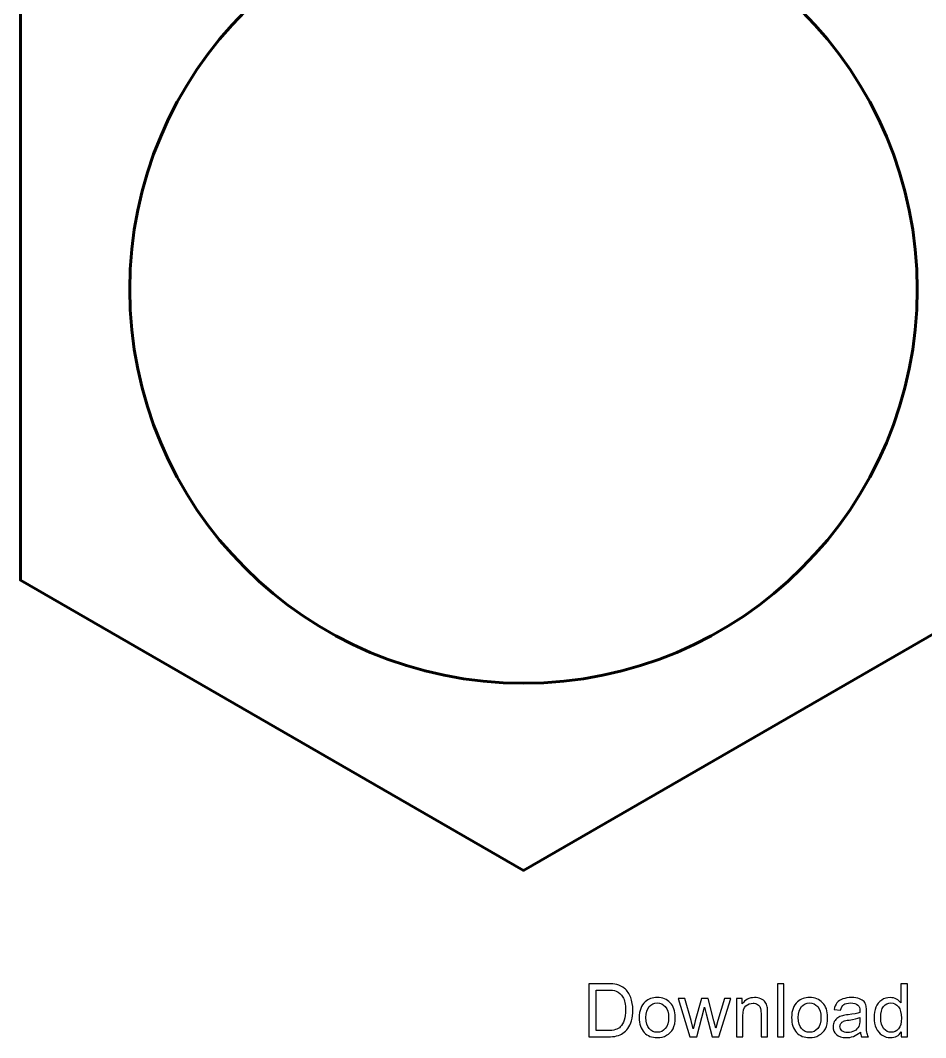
# Model space of a CAD drawing. Header units: millimetres. Extents: x -149 to 196, y -189 to 188.
# Drawn here: x -149.2 to -45.7, y -189.1 to -72.8 of the extents above; entities that cross this region are included whole.
import ezdxf

# ---------------------------------------------------------------- set-up
doc = ezdxf.new("R2010")
doc.units = ezdxf.units.MM
doc.header["$MEASUREMENT"] = 0
doc.layers.add('Layer 1', color=7, linetype='Continuous')

msp = doc.modelspace()

# ---------------------------------------------------------------- linework, layer by layer
at = {"layer": 'Layer 1', "color": 150, "lineweight": 60}
for points, knots in [([(-34.1938, -70.4174), (-34.1938, -70.4174), (-91.6938, -37.2197), (-91.6938, -37.2197), (-91.6938, -37.2197), (-91.6938, -37.2197), (-149.1938, -70.4174), (-149.1938, -70.4174), (-149.1938, -70.4174), (-149.1938, -70.4174), (-149.1938, -136.8127), (-149.1938, -136.8127), (-149.1938, -136.8127), (-149.1938, -136.8127), (-91.6938, -170.0103), (-91.6938, -170.0103), (-91.6938, -170.0103), (-91.6938, -170.0103), (-34.1938, -136.8127), (-34.1938, -136.8127)], [0, 0, 0, 0, 0.16666667, 0.16666667, 0.16666667, 0.16666667, 0.33333333, 0.33333333, 0.33333333, 0.33333333, 0.5, 0.5, 0.5, 0.5, 0.66666667, 0.66666667, 0.66666667, 0.66666667, 1, 1, 1, 1]), ([(-46.6938, -103.615), (-46.6938, -78.7622), (-66.8409, -58.615), (-91.6937, -58.615), (-91.6937, -58.615), (-116.5465, -58.615), (-136.6937, -78.7621), (-136.6938, -103.6149), (-136.6938, -103.6149), (-136.6939, -128.4677), (-116.5468, -148.6149), (-91.694, -148.615), (-91.694, -148.615), (-66.8412, -148.6151), (-46.6939, -128.468), (-46.6938, -103.6153)], [0, 0, 0, 0, 0.2, 0.2, 0.2, 0.2, 0.4, 0.4, 0.4, 0.4, 0.6, 0.6, 0.6, 0.6, 1, 1, 1, 1])]:
    msp.add_open_spline(points, degree=3, knots=knots, dxfattribs=at)
at = {"layer": 'Layer 1', "color": 7}
for points, knots in [([(-84.2127, -189.0283), (-84.2127, -189.0283), (-84.2127, -182.9661), (-84.2127, -182.9661), (-84.2127, -182.9661), (-84.2127, -182.9661), (-82.1242, -182.9661), (-82.1242, -182.9661), (-82.1242, -182.9661), (-81.6529, -182.9661), (-81.2931, -182.9944), (-81.0447, -183.0522), (-81.0447, -183.0522), (-80.6976, -183.1327), (-80.4012, -183.278), (-80.1557, -183.4868), (-80.1557, -183.4868), (-79.8354, -183.7578), (-79.5969, -184.1021), (-79.4389, -184.5226), (-79.4389, -184.5226), (-79.2794, -184.9431), (-79.2004, -185.4243), (-79.2004, -185.9648), (-79.2004, -185.9648), (-79.2004, -186.4248), (-79.254, -186.8326), (-79.3612, -187.1882), (-79.3612, -187.1882), (-79.4685, -187.5438), (-79.6068, -187.8387), (-79.7747, -188.0716), (-79.7747, -188.0716), (-79.944, -188.3044), (-80.1275, -188.4878), (-80.3279, -188.6205), (-80.3279, -188.6205), (-80.5268, -188.7545), (-80.7681, -188.8561), (-81.0504, -188.9253), (-81.0504, -188.9253), (-81.334, -188.9944), (-81.6585, -189.0283), (-82.0254, -189.0283), (-82.0254, -189.0283), (-82.0254, -189.0283), (-84.2127, -189.0283), (-84.2127, -189.0283)], [0, 0, 0, 0, 0.07692308, 0.07692308, 0.07692308, 0.07692308, 0.15384615, 0.15384615, 0.15384615, 0.15384615, 0.23076923, 0.23076923, 0.23076923, 0.23076923, 0.30769231, 0.30769231, 0.30769231, 0.30769231, 0.38461538, 0.38461538, 0.38461538, 0.38461538, 0.46153846, 0.46153846, 0.46153846, 0.46153846, 0.53846154, 0.53846154, 0.53846154, 0.53846154, 0.61538462, 0.61538462, 0.61538462, 0.61538462, 0.69230769, 0.69230769, 0.69230769, 0.69230769, 0.76923077, 0.76923077, 0.76923077, 0.76923077, 0.84615385, 0.84615385, 0.84615385, 0.84615385, 1, 1, 1, 1]), ([(-83.4083, -188.3171), (-83.4083, -188.3171), (-82.1157, -188.3171), (-82.1157, -188.3171), (-82.1157, -188.3171), (-81.7164, -188.3171), (-81.4031, -188.2804), (-81.1759, -188.2056), (-81.1759, -188.2056), (-80.9488, -188.1308), (-80.7681, -188.0264), (-80.6327, -187.8909), (-80.6327, -187.8909), (-80.4436, -187.7004), (-80.2954, -187.4436), (-80.1896, -187.1219), (-80.1896, -187.1219), (-80.0837, -186.8001), (-80.0301, -186.4107), (-80.0301, -185.9521), (-80.0301, -185.9521), (-80.0301, -185.3171), (-80.1345, -184.8288), (-80.342, -184.4873), (-80.342, -184.4873), (-80.5494, -184.1458), (-80.802, -183.9172), (-81.0997, -183.8015), (-81.0997, -183.8015), (-81.3142, -183.7183), (-81.66, -183.6773), (-82.1369, -183.6773), (-82.1369, -183.6773), (-82.1369, -183.6773), (-83.4083, -183.6773), (-83.4083, -183.6773), (-83.4083, -183.6773), (-83.4083, -183.6773), (-83.4083, -188.3171), (-83.4083, -188.3171)], [0, 0, 0, 0, 0.09090909, 0.09090909, 0.09090909, 0.09090909, 0.18181818, 0.18181818, 0.18181818, 0.18181818, 0.27272727, 0.27272727, 0.27272727, 0.27272727, 0.36363636, 0.36363636, 0.36363636, 0.36363636, 0.45454545, 0.45454545, 0.45454545, 0.45454545, 0.54545455, 0.54545455, 0.54545455, 0.54545455, 0.63636364, 0.63636364, 0.63636364, 0.63636364, 0.72727273, 0.72727273, 0.72727273, 0.72727273, 0.81818182, 0.81818182, 0.81818182, 0.81818182, 1, 1, 1, 1]), ([(-62.6761, -189.0283), (-62.6761, -189.0283), (-62.6761, -182.9661), (-62.6761, -182.9661), (-62.6761, -182.9661), (-62.6761, -182.9661), (-61.9311, -182.9661), (-61.9311, -182.9661), (-61.9311, -182.9661), (-61.9311, -182.9661), (-61.9311, -189.0283), (-61.9311, -189.0283), (-61.9311, -189.0283), (-61.9311, -189.0283), (-62.6761, -189.0283), (-62.6761, -189.0283)], [0, 0, 0, 0, 0.2, 0.2, 0.2, 0.2, 0.4, 0.4, 0.4, 0.4, 0.6, 0.6, 0.6, 0.6, 1, 1, 1, 1]), ([(-48.5241, -189.0283), (-48.5241, -189.0283), (-48.5241, -188.4709), (-48.5241, -188.4709), (-48.5241, -188.4709), (-48.802, -188.9041), (-49.2113, -189.1214), (-49.7517, -189.1214), (-49.7517, -189.1214), (-50.1017, -189.1214), (-50.4234, -189.0255), (-50.7155, -188.8322), (-50.7155, -188.8322), (-51.009, -188.6402), (-51.2362, -188.3707), (-51.3985, -188.0264), (-51.3985, -188.0264), (-51.5594, -187.6807), (-51.6398, -187.2842), (-51.6398, -186.8354), (-51.6398, -186.8354), (-51.6398, -186.398), (-51.5664, -186.0015), (-51.4211, -185.6444), (-51.4211, -185.6444), (-51.2743, -185.2888), (-51.0556, -185.0151), (-50.7635, -184.826), (-50.7635, -184.826), (-50.4728, -184.6355), (-50.1454, -184.5409), (-49.7856, -184.5409), (-49.7856, -184.5409), (-49.5203, -184.5409), (-49.2846, -184.5974), (-49.0786, -184.7089), (-49.0786, -184.7089), (-48.8726, -184.8204), (-48.7047, -184.9671), (-48.5749, -185.1463), (-48.5749, -185.1463), (-48.5749, -185.1463), (-48.5749, -182.9661), (-48.5749, -182.9661), (-48.5749, -182.9661), (-48.5749, -182.9661), (-47.8298, -182.9661), (-47.8298, -182.9661), (-47.8298, -182.9661), (-47.8298, -182.9661), (-47.8298, -189.0283), (-47.8298, -189.0283), (-47.8298, -189.0283), (-47.8298, -189.0283), (-48.5241, -189.0283), (-48.5241, -189.0283)], [0, 0, 0, 0, 0.06666667, 0.06666667, 0.06666667, 0.06666667, 0.13333333, 0.13333333, 0.13333333, 0.13333333, 0.2, 0.2, 0.2, 0.2, 0.26666667, 0.26666667, 0.26666667, 0.26666667, 0.33333333, 0.33333333, 0.33333333, 0.33333333, 0.4, 0.4, 0.4, 0.4, 0.46666667, 0.46666667, 0.46666667, 0.46666667, 0.53333333, 0.53333333, 0.53333333, 0.53333333, 0.6, 0.6, 0.6, 0.6, 0.66666667, 0.66666667, 0.66666667, 0.66666667, 0.73333333, 0.73333333, 0.73333333, 0.73333333, 0.8, 0.8, 0.8, 0.8, 0.86666667, 0.86666667, 0.86666667, 0.86666667, 1, 1, 1, 1]), ([(-78.4708, -186.8312), (-78.4708, -186.0198), (-78.245, -185.4187), (-77.7921, -185.0278), (-77.7921, -185.0278), (-77.4153, -184.7032), (-76.9538, -184.5409), (-76.4106, -184.5409), (-76.4106, -184.5409), (-75.808, -184.5409), (-75.3141, -184.7385), (-74.9303, -185.1336), (-74.9303, -185.1336), (-74.5479, -185.5273), (-74.356, -186.0734), (-74.356, -186.7691), (-74.356, -186.7691), (-74.356, -187.3335), (-74.4406, -187.7766), (-74.61, -188.0998), (-74.61, -188.0998), (-74.7793, -188.4229), (-75.0263, -188.6741), (-75.3508, -188.8533), (-75.3508, -188.8533), (-75.674, -189.0325), (-76.0282, -189.1214), (-76.4106, -189.1214), (-76.4106, -189.1214), (-77.0258, -189.1214), (-77.5225, -188.9253), (-77.9021, -188.5316), (-77.9021, -188.5316), (-78.2817, -188.1379), (-78.4708, -187.5706), (-78.4708, -186.8312)], [0, 0, 0, 0, 0.1, 0.1, 0.1, 0.1, 0.2, 0.2, 0.2, 0.2, 0.3, 0.3, 0.3, 0.3, 0.4, 0.4, 0.4, 0.4, 0.5, 0.5, 0.5, 0.5, 0.6, 0.6, 0.6, 0.6, 0.7, 0.7, 0.7, 0.7, 0.8, 0.8, 0.8, 0.8, 1, 1, 1, 1]), ([(-72.6923, -189.0283), (-72.6923, -189.0283), (-74.0201, -184.6341), (-74.0201, -184.6341), (-74.0201, -184.6341), (-74.0201, -184.6341), (-73.2412, -184.6341), (-73.2412, -184.6341), (-73.2412, -184.6341), (-73.2412, -184.6341), (-72.5399, -187.1699), (-72.5399, -187.1699), (-72.5399, -187.1699), (-72.5399, -187.1699), (-72.2915, -188.1139), (-72.2915, -188.1139), (-72.2915, -188.1139), (-72.2816, -188.0673), (-72.2054, -187.7654), (-72.0643, -187.208), (-72.0643, -187.208), (-72.0643, -187.208), (-71.3686, -184.6341), (-71.3686, -184.6341), (-71.3686, -184.6341), (-71.3686, -184.6341), (-70.6052, -184.6341), (-70.6052, -184.6341), (-70.6052, -184.6341), (-70.6052, -184.6341), (-69.9434, -187.1854), (-69.9434, -187.1854), (-69.9434, -187.1854), (-69.9434, -187.1854), (-69.7275, -188.0222), (-69.7275, -188.0222), (-69.7275, -188.0222), (-69.7275, -188.0222), (-69.4749, -187.1741), (-69.4749, -187.1741), (-69.4749, -187.1741), (-69.4749, -187.1741), (-68.7157, -184.6341), (-68.7157, -184.6341), (-68.7157, -184.6341), (-68.7157, -184.6341), (-67.9918, -184.6341), (-67.9918, -184.6341), (-67.9918, -184.6341), (-67.9918, -184.6341), (-69.3705, -189.0283), (-69.3705, -189.0283), (-69.3705, -189.0283), (-69.3705, -189.0283), (-70.141, -189.0283), (-70.141, -189.0283), (-70.141, -189.0283), (-70.141, -189.0283), (-70.8381, -186.3994), (-70.8381, -186.3994), (-70.8381, -186.3994), (-70.8381, -186.3994), (-71.0145, -185.6473), (-71.0145, -185.6473), (-71.0145, -185.6473), (-71.0145, -185.6473), (-71.9035, -189.0283), (-71.9035, -189.0283), (-71.9035, -189.0283), (-71.9035, -189.0283), (-72.6923, -189.0283), (-72.6923, -189.0283)], [0, 0, 0, 0, 0.05263158, 0.05263158, 0.05263158, 0.05263158, 0.10526316, 0.10526316, 0.10526316, 0.10526316, 0.15789474, 0.15789474, 0.15789474, 0.15789474, 0.21052632, 0.21052632, 0.21052632, 0.21052632, 0.26315789, 0.26315789, 0.26315789, 0.26315789, 0.31578947, 0.31578947, 0.31578947, 0.31578947, 0.36842105, 0.36842105, 0.36842105, 0.36842105, 0.42105263, 0.42105263, 0.42105263, 0.42105263, 0.47368421, 0.47368421, 0.47368421, 0.47368421, 0.52631579, 0.52631579, 0.52631579, 0.52631579, 0.57894737, 0.57894737, 0.57894737, 0.57894737, 0.63157895, 0.63157895, 0.63157895, 0.63157895, 0.68421053, 0.68421053, 0.68421053, 0.68421053, 0.73684211, 0.73684211, 0.73684211, 0.73684211, 0.78947368, 0.78947368, 0.78947368, 0.78947368, 0.84210526, 0.84210526, 0.84210526, 0.84210526, 0.89473684, 0.89473684, 0.89473684, 0.89473684, 1, 1, 1, 1]), ([(-67.3681, -189.0283), (-67.3681, -189.0283), (-67.3681, -184.6341), (-67.3681, -184.6341), (-67.3681, -184.6341), (-67.3681, -184.6341), (-66.6992, -184.6341), (-66.6992, -184.6341), (-66.6992, -184.6341), (-66.6992, -184.6341), (-66.6992, -185.2578), (-66.6992, -185.2578), (-66.6992, -185.2578), (-66.3775, -184.7794), (-65.9118, -184.5409), (-65.3036, -184.5409), (-65.3036, -184.5409), (-65.0383, -184.5409), (-64.7956, -184.5889), (-64.5741, -184.6835), (-64.5741, -184.6835), (-64.3525, -184.778), (-64.186, -184.9036), (-64.076, -185.0574), (-64.076, -185.0574), (-63.9659, -185.2112), (-63.8883, -185.3947), (-63.8445, -185.6063), (-63.8445, -185.6063), (-63.8177, -185.7446), (-63.8036, -185.9859), (-63.8036, -186.3302), (-63.8036, -186.3302), (-63.8036, -186.3302), (-63.8036, -189.0283), (-63.8036, -189.0283), (-63.8036, -189.0283), (-63.8036, -189.0283), (-64.5487, -189.0283), (-64.5487, -189.0283), (-64.5487, -189.0283), (-64.5487, -189.0283), (-64.5487, -186.3585), (-64.5487, -186.3585), (-64.5487, -186.3585), (-64.5487, -186.0551), (-64.5769, -185.8279), (-64.6348, -185.6783), (-64.6348, -185.6783), (-64.6926, -185.5287), (-64.7956, -185.4088), (-64.9424, -185.3185), (-64.9424, -185.3185), (-65.0891, -185.2296), (-65.2627, -185.1844), (-65.4603, -185.1844), (-65.4603, -185.1844), (-65.7764, -185.1844), (-66.0487, -185.2846), (-66.2787, -185.4864), (-66.2787, -185.4864), (-66.5087, -185.6868), (-66.623, -186.0692), (-66.623, -186.6308), (-66.623, -186.6308), (-66.623, -186.6308), (-66.623, -189.0283), (-66.623, -189.0283), (-66.623, -189.0283), (-66.623, -189.0283), (-67.3681, -189.0283), (-67.3681, -189.0283)], [0, 0, 0, 0, 0.05263158, 0.05263158, 0.05263158, 0.05263158, 0.10526316, 0.10526316, 0.10526316, 0.10526316, 0.15789474, 0.15789474, 0.15789474, 0.15789474, 0.21052632, 0.21052632, 0.21052632, 0.21052632, 0.26315789, 0.26315789, 0.26315789, 0.26315789, 0.31578947, 0.31578947, 0.31578947, 0.31578947, 0.36842105, 0.36842105, 0.36842105, 0.36842105, 0.42105263, 0.42105263, 0.42105263, 0.42105263, 0.47368421, 0.47368421, 0.47368421, 0.47368421, 0.52631579, 0.52631579, 0.52631579, 0.52631579, 0.57894737, 0.57894737, 0.57894737, 0.57894737, 0.63157895, 0.63157895, 0.63157895, 0.63157895, 0.68421053, 0.68421053, 0.68421053, 0.68421053, 0.73684211, 0.73684211, 0.73684211, 0.73684211, 0.78947368, 0.78947368, 0.78947368, 0.78947368, 0.84210526, 0.84210526, 0.84210526, 0.84210526, 0.89473684, 0.89473684, 0.89473684, 0.89473684, 1, 1, 1, 1]), ([(-61.0576, -186.8312), (-61.0576, -186.0198), (-60.8318, -185.4187), (-60.3789, -185.0278), (-60.3789, -185.0278), (-60.0021, -184.7032), (-59.5406, -184.5409), (-58.9974, -184.5409), (-58.9974, -184.5409), (-58.3948, -184.5409), (-57.9009, -184.7385), (-57.5171, -185.1336), (-57.5171, -185.1336), (-57.1347, -185.5273), (-56.9428, -186.0734), (-56.9428, -186.7691), (-56.9428, -186.7691), (-56.9428, -187.3335), (-57.0274, -187.7766), (-57.1968, -188.0998), (-57.1968, -188.0998), (-57.3661, -188.4229), (-57.6131, -188.6741), (-57.9376, -188.8533), (-57.9376, -188.8533), (-58.2608, -189.0325), (-58.615, -189.1214), (-58.9974, -189.1214), (-58.9974, -189.1214), (-59.6126, -189.1214), (-60.1093, -188.9253), (-60.4889, -188.5316), (-60.4889, -188.5316), (-60.8685, -188.1379), (-61.0576, -187.5706), (-61.0576, -186.8312)], [0, 0, 0, 0, 0.1, 0.1, 0.1, 0.1, 0.2, 0.2, 0.2, 0.2, 0.3, 0.3, 0.3, 0.3, 0.4, 0.4, 0.4, 0.4, 0.5, 0.5, 0.5, 0.5, 0.6, 0.6, 0.6, 0.6, 0.7, 0.7, 0.7, 0.7, 0.8, 0.8, 0.8, 0.8, 1, 1, 1, 1]), ([(-53.1991, -188.478), (-53.4757, -188.7136), (-53.7424, -188.8787), (-53.9978, -188.9761), (-53.9978, -188.9761), (-54.2532, -189.0735), (-54.5269, -189.1214), (-54.8205, -189.1214), (-54.8205, -189.1214), (-55.3031, -189.1214), (-55.6742, -189.0043), (-55.9338, -188.7687), (-55.9338, -188.7687), (-56.1935, -188.5344), (-56.3233, -188.2338), (-56.3233, -187.8684), (-56.3233, -187.8684), (-56.3233, -187.6539), (-56.2739, -187.4577), (-56.1765, -187.2799), (-56.1765, -187.2799), (-56.0778, -187.1021), (-55.9494, -186.961), (-55.7913, -186.8538), (-55.7913, -186.8538), (-55.6319, -186.7465), (-55.4541, -186.6647), (-55.2551, -186.6096), (-55.2551, -186.6096), (-55.1083, -186.5715), (-54.8868, -186.5349), (-54.5919, -186.4982), (-54.5919, -186.4982), (-53.9907, -186.4276), (-53.5462, -186.3415), (-53.2626, -186.2428), (-53.2626, -186.2428), (-53.2598, -186.1412), (-53.2584, -186.0762), (-53.2584, -186.0494), (-53.2584, -186.0494), (-53.2584, -185.7475), (-53.3289, -185.5344), (-53.47, -185.4102), (-53.47, -185.4102), (-53.6605, -185.2423), (-53.9442, -185.159), (-54.3195, -185.159), (-54.3195, -185.159), (-54.6709, -185.159), (-54.9305, -185.2211), (-55.097, -185.3439), (-55.097, -185.3439), (-55.265, -185.4666), (-55.3877, -185.684), (-55.4682, -185.9972), (-55.4682, -185.9972), (-55.4682, -185.9972), (-56.1963, -185.8956), (-56.1963, -185.8956), (-56.1963, -185.8956), (-56.13, -185.5838), (-56.0213, -185.3312), (-55.8689, -185.1393), (-55.8689, -185.1393), (-55.7165, -184.9474), (-55.4964, -184.8006), (-55.2085, -184.6962), (-55.2085, -184.6962), (-54.9221, -184.5932), (-54.5876, -184.5409), (-54.2094, -184.5409), (-54.2094, -184.5409), (-53.8341, -184.5409), (-53.5279, -184.5847), (-53.2922, -184.6736), (-53.2922, -184.6736), (-53.058, -184.7625), (-52.8844, -184.8726), (-52.7743, -185.0066), (-52.7743, -185.0066), (-52.6643, -185.1407), (-52.5867, -185.31), (-52.5415, -185.5146), (-52.5415, -185.5146), (-52.5175, -185.6416), (-52.5048, -185.8702), (-52.5048, -186.199), (-52.5048, -186.199), (-52.5048, -186.199), (-52.5048, -187.1868), (-52.5048, -187.1868), (-52.5048, -187.1868), (-52.5048, -187.8768), (-52.4893, -188.3129), (-52.4583, -188.4977), (-52.4583, -188.4977), (-52.4286, -188.6826), (-52.3665, -188.859), (-52.2762, -189.0283), (-52.2762, -189.0283), (-52.2762, -189.0283), (-53.0552, -189.0283), (-53.0552, -189.0283), (-53.0552, -189.0283), (-53.1299, -188.8717), (-53.1779, -188.6882), (-53.1991, -188.478)], [0, 0, 0, 0, 0.03571429, 0.03571429, 0.03571429, 0.03571429, 0.07142857, 0.07142857, 0.07142857, 0.07142857, 0.10714286, 0.10714286, 0.10714286, 0.10714286, 0.14285714, 0.14285714, 0.14285714, 0.14285714, 0.17857143, 0.17857143, 0.17857143, 0.17857143, 0.21428571, 0.21428571, 0.21428571, 0.21428571, 0.25, 0.25, 0.25, 0.25, 0.28571429, 0.28571429, 0.28571429, 0.28571429, 0.32142857, 0.32142857, 0.32142857, 0.32142857, 0.35714286, 0.35714286, 0.35714286, 0.35714286, 0.39285714, 0.39285714, 0.39285714, 0.39285714, 0.42857143, 0.42857143, 0.42857143, 0.42857143, 0.46428571, 0.46428571, 0.46428571, 0.46428571, 0.5, 0.5, 0.5, 0.5, 0.53571429, 0.53571429, 0.53571429, 0.53571429, 0.57142857, 0.57142857, 0.57142857, 0.57142857, 0.60714286, 0.60714286, 0.60714286, 0.60714286, 0.64285714, 0.64285714, 0.64285714, 0.64285714, 0.67857143, 0.67857143, 0.67857143, 0.67857143, 0.71428571, 0.71428571, 0.71428571, 0.71428571, 0.75, 0.75, 0.75, 0.75, 0.78571429, 0.78571429, 0.78571429, 0.78571429, 0.82142857, 0.82142857, 0.82142857, 0.82142857, 0.85714286, 0.85714286, 0.85714286, 0.85714286, 0.89285714, 0.89285714, 0.89285714, 0.89285714, 0.92857143, 0.92857143, 0.92857143, 0.92857143, 1, 1, 1, 1]), ([(-77.7088, -186.8326), (-77.7088, -187.3942), (-77.586, -187.8147), (-77.3405, -188.0927), (-77.3405, -188.0927), (-77.0935, -188.3721), (-76.7845, -188.5118), (-76.4106, -188.5118), (-76.4106, -188.5118), (-76.0409, -188.5118), (-75.7332, -188.3721), (-75.4863, -188.0913), (-75.4863, -188.0913), (-75.2408, -187.8105), (-75.118, -187.3829), (-75.118, -186.8086), (-75.118, -186.8086), (-75.118, -186.2667), (-75.2422, -185.8561), (-75.4891, -185.5781), (-75.4891, -185.5781), (-75.7361, -185.2987), (-76.0437, -185.159), (-76.4106, -185.159), (-76.4106, -185.159), (-76.7845, -185.159), (-77.0935, -185.2973), (-77.3405, -185.5753), (-77.3405, -185.5753), (-77.586, -185.8533), (-77.7088, -186.2724), (-77.7088, -186.8326)], [0, 0, 0, 0, 0.11111111, 0.11111111, 0.11111111, 0.11111111, 0.22222222, 0.22222222, 0.22222222, 0.22222222, 0.33333333, 0.33333333, 0.33333333, 0.33333333, 0.44444444, 0.44444444, 0.44444444, 0.44444444, 0.55555556, 0.55555556, 0.55555556, 0.55555556, 0.66666667, 0.66666667, 0.66666667, 0.66666667, 0.77777778, 0.77777778, 0.77777778, 0.77777778, 1, 1, 1, 1]), ([(-60.2956, -186.8326), (-60.2956, -187.3942), (-60.1728, -187.8147), (-59.9273, -188.0927), (-59.9273, -188.0927), (-59.6803, -188.3721), (-59.3713, -188.5118), (-58.9974, -188.5118), (-58.9974, -188.5118), (-58.6277, -188.5118), (-58.32, -188.3721), (-58.0731, -188.0913), (-58.0731, -188.0913), (-57.8276, -187.8105), (-57.7048, -187.3829), (-57.7048, -186.8086), (-57.7048, -186.8086), (-57.7048, -186.2667), (-57.829, -185.8561), (-58.0759, -185.5781), (-58.0759, -185.5781), (-58.3229, -185.2987), (-58.6305, -185.159), (-58.9974, -185.159), (-58.9974, -185.159), (-59.3713, -185.159), (-59.6803, -185.2973), (-59.9273, -185.5753), (-59.9273, -185.5753), (-60.1728, -185.8533), (-60.2956, -186.2724), (-60.2956, -186.8326)], [0, 0, 0, 0, 0.11111111, 0.11111111, 0.11111111, 0.11111111, 0.22222222, 0.22222222, 0.22222222, 0.22222222, 0.33333333, 0.33333333, 0.33333333, 0.33333333, 0.44444444, 0.44444444, 0.44444444, 0.44444444, 0.55555556, 0.55555556, 0.55555556, 0.55555556, 0.66666667, 0.66666667, 0.66666667, 0.66666667, 0.77777778, 0.77777778, 0.77777778, 0.77777778, 1, 1, 1, 1]), ([(-50.8778, -186.8368), (-50.8778, -187.3985), (-50.7593, -187.8176), (-50.5208, -188.0956), (-50.5208, -188.0956), (-50.2837, -188.3735), (-50.0029, -188.5118), (-49.6798, -188.5118), (-49.6798, -188.5118), (-49.3538, -188.5118), (-49.0772, -188.3792), (-48.8486, -188.1139), (-48.8486, -188.1139), (-48.6214, -187.8486), (-48.5071, -187.4436), (-48.5071, -186.8989), (-48.5071, -186.8989), (-48.5071, -186.3006), (-48.6228, -185.8603), (-48.8557, -185.5795), (-48.8557, -185.5795), (-49.0871, -185.2987), (-49.3735, -185.159), (-49.7136, -185.159), (-49.7136, -185.159), (-50.0452, -185.159), (-50.3218, -185.2931), (-50.5448, -185.5626), (-50.5448, -185.5626), (-50.7663, -185.8321), (-50.8778, -186.2569), (-50.8778, -186.8368)], [0, 0, 0, 0, 0.11111111, 0.11111111, 0.11111111, 0.11111111, 0.22222222, 0.22222222, 0.22222222, 0.22222222, 0.33333333, 0.33333333, 0.33333333, 0.33333333, 0.44444444, 0.44444444, 0.44444444, 0.44444444, 0.55555556, 0.55555556, 0.55555556, 0.55555556, 0.66666667, 0.66666667, 0.66666667, 0.66666667, 0.77777778, 0.77777778, 0.77777778, 0.77777778, 1, 1, 1, 1]), ([(-53.2584, -186.827), (-53.5293, -186.937), (-53.9357, -187.0302), (-54.4776, -187.1064), (-54.4776, -187.1064), (-54.7852, -187.1501), (-55.0025, -187.1995), (-55.1295, -187.2545), (-55.1295, -187.2545), (-55.2565, -187.3096), (-55.3539, -187.39), (-55.423, -187.4944), (-55.423, -187.4944), (-55.4922, -187.6002), (-55.5274, -187.7174), (-55.5274, -187.8472), (-55.5274, -187.8472), (-55.5274, -188.0433), (-55.4526, -188.2084), (-55.3017, -188.3397), (-55.3017, -188.3397), (-55.1507, -188.4709), (-54.9305, -188.5372), (-54.6412, -188.5372), (-54.6412, -188.5372), (-54.3548, -188.5372), (-54.0994, -188.4751), (-53.875, -188.3496), (-53.875, -188.3496), (-53.6521, -188.2254), (-53.487, -188.0546), (-53.3825, -187.8387), (-53.3825, -187.8387), (-53.3021, -187.6708), (-53.2626, -187.4239), (-53.2626, -187.0979), (-53.2626, -187.0979), (-53.2626, -187.0979), (-53.2584, -186.827), (-53.2584, -186.827)], [0, 0, 0, 0, 0.09090909, 0.09090909, 0.09090909, 0.09090909, 0.18181818, 0.18181818, 0.18181818, 0.18181818, 0.27272727, 0.27272727, 0.27272727, 0.27272727, 0.36363636, 0.36363636, 0.36363636, 0.36363636, 0.45454545, 0.45454545, 0.45454545, 0.45454545, 0.54545455, 0.54545455, 0.54545455, 0.54545455, 0.63636364, 0.63636364, 0.63636364, 0.63636364, 0.72727273, 0.72727273, 0.72727273, 0.72727273, 0.81818182, 0.81818182, 0.81818182, 0.81818182, 1, 1, 1, 1])]:
    msp.add_open_spline(points, degree=3, knots=knots, dxfattribs=at)

doc.saveas('drawing.dxf')
